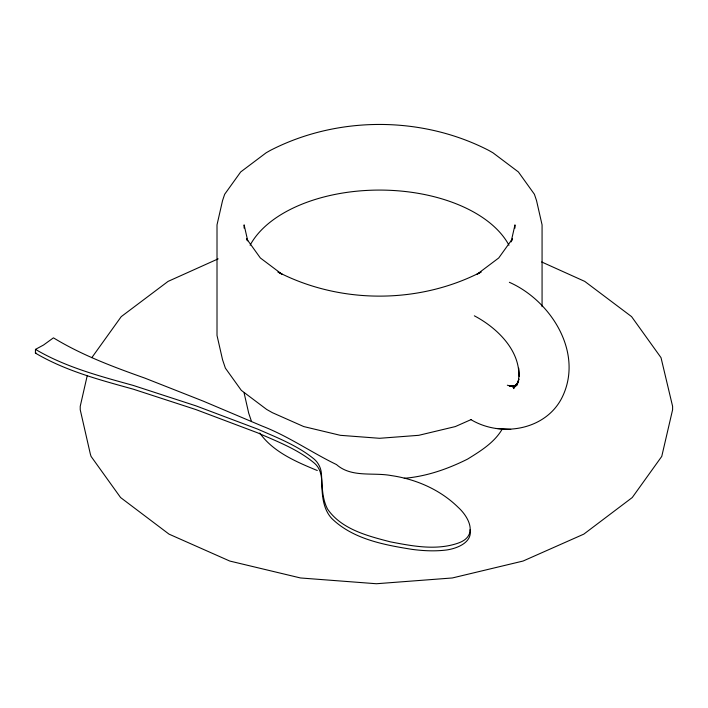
<?xml version="1.0" encoding="UTF-8"?>
<svg xmlns="http://www.w3.org/2000/svg" width="708" height="708" viewBox="0 0 708 708"><rect width="100%" height="100%" fill="white"/><g stroke="black" fill="none" stroke-linecap="round" stroke-linejoin="round"><path stroke-width="1.06" d="M470.085 529.699C472.563 542.558 456.881 548.479 446.783 549.957C435.314 551.443 423.676 550.886 412.242 549.399C383.948 544.868 352.814 539.124 331.654 518.362C322.379 508.202 322.025 493.494 321.689 480.502C321.423 474.236 319.591 467.634 314.662 463.395C298.05 449.323 277.226 441.518 257.553 432.809L195.966 409.596L133.246 389.17C99.731 379.869 65.596 370.948 35.4 353.097L35.471 349.38L43.515 345.035L53.445 337.84C81.986 355.239 113.413 366.948 144.786 378.09L203.355 401.179L262.261 426.11C288.43 436.208 311.414 452.439 336.477 464.563C351.611 477.935 373.107 472.13 391.338 475.59C416.065 479.157 440.164 489.679 458.103 507.273C469.307 517.415 478.493 536.133 458.094 543.142C436.199 550.744 412.437 546.08 390.329 541.841C367.691 535.947 341.716 529.442 327.609 509.176C321.671 497.901 322.326 484.865 321.317 472.572C320.627 467.262 318.034 462.333 313.909 458.899C297.298 445.429 277.023 437.588 257.624 429.092L196.036 405.879L133.316 385.453C99.81 376.152 65.676 367.231 35.471 349.38M474.333 315.812C498.025 328.264 523.017 352.876 518.274 381.939L518.867 379.019L516.265 385.895L517.672 382.816L513.504 388.612L518.583 381.559M87.199 375.78L80.225 406.339L80.225 409.728L90.323 453.987L91.067 456.403L120.581 497.538L169.017 534.133L229.764 561.046L300.502 577.967L376.417 583.737L452.324 577.967L523.062 561.046L583.808 534.133L632.253 497.538L661.759 456.403L672.6 409.728L672.6 406.339L661.015 357.655L631.58 316.626L584.755 281.395L541.673 261.969M511.096 241.906L514.981 224.861L514.981 228.118M511.875 240.596L512.486 238.791L498.733 257.96L476.865 274.412L481.104 272.005C418.667 304.166 340.415 304.166 277.978 272.005L282.218 274.412L260.34 257.96L246.596 238.791L247.198 240.596M91.81 357.655L121.245 316.626L168.07 281.395L218.17 258.854M502.494 428.632C494.662 442.438 480.723 450.952 467.581 459.103C447.757 468.997 426.437 476.493 404.25 478.281M515.654 385.612L517.707 383.63M517.61 383.594L512.902 387.365L516.159 385.117M471.041 419.614L455.341 426.57L418.773 435.314L379.541 438.296L340.3 435.314L303.741 426.57L272.341 412.658L266.686 409.454L241.322 390.365L225.383 368.142L222.551 359.735L217.011 335.45L217.011 224.861L222.551 200.576L224.675 194.266L240.693 171.947L266.173 152.769L270.412 150.362C337.504 115.811 421.579 115.811 488.67 150.362L492.91 152.769L518.389 171.947L534.407 194.266L536.531 200.576L542.071 224.861L542.071 306.697M35.4 353.097L35.993 352.832M516.946 384.621L513.141 386.276L515.07 385.718M516.99 385.152L509.512 386.409L515.274 386.01M470.864 419.587C501.087 437.783 546.266 430.216 562.382 396.852C583.737 352.54 550.877 300.643 509.362 282.297M515.159 385.993L509.079 385.692L511.672 386.285M496.335 428.473L510.725 429.42M507.335 385.223L511.495 386.232M317.281 470.528C296.325 461.811 273.288 452.173 259.739 433.022M251.544 421.596L248.712 413.189L244.101 392.949M247.747 240.835L244.101 224.861L244.101 228.118M518.725 368.222L519.442 376.665L519.238 374.222M250.11 245.242A135.44 78.199 0 0 1 379.541 190.08A135.44 78.199 0 0 1 508.972 245.242"/></g></svg>
